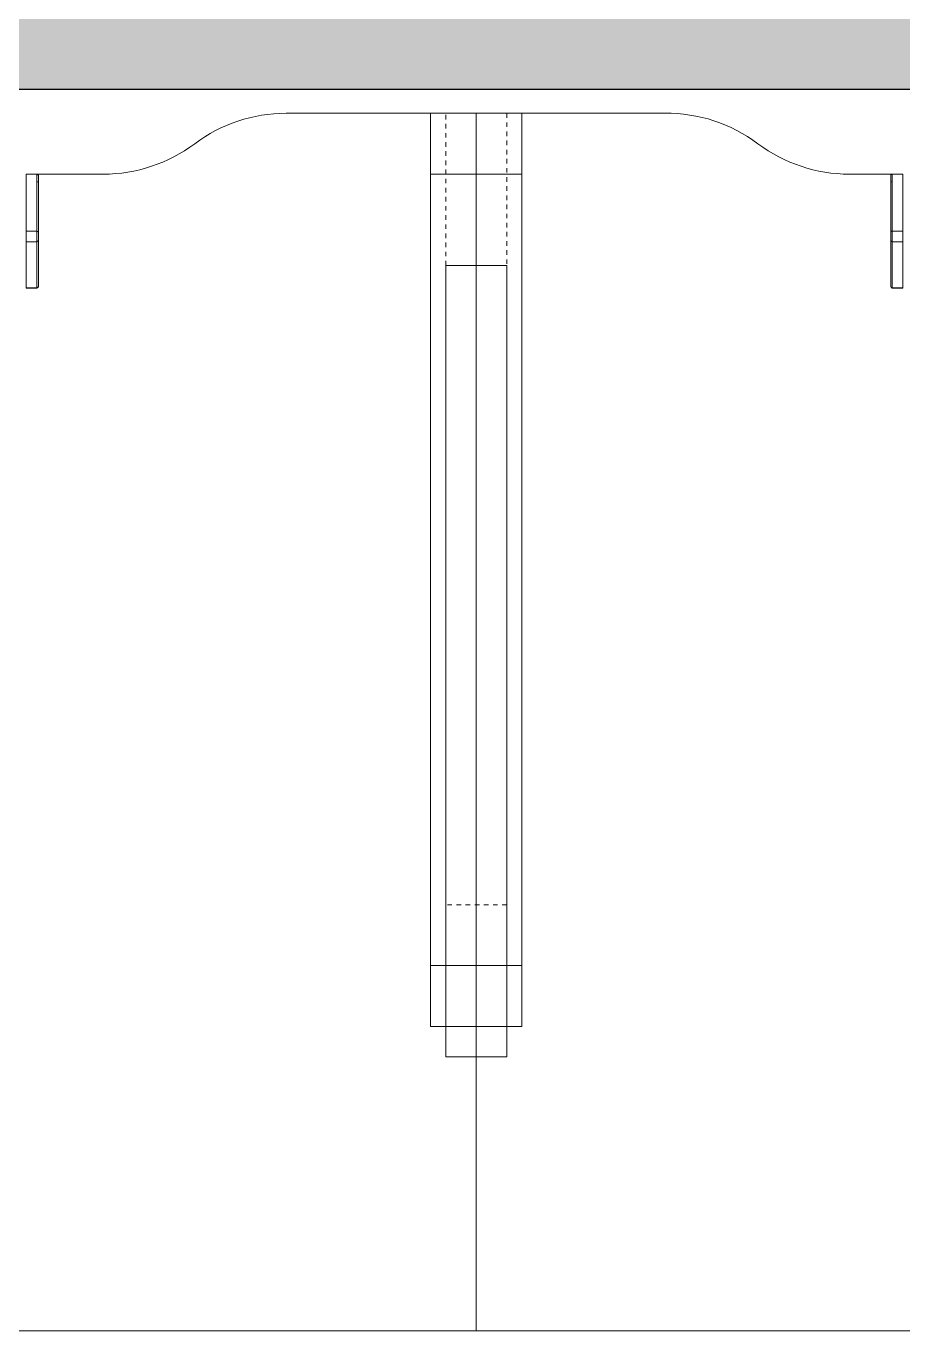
# Model space of a CAD drawing. Header units: millimetres. Extents: x 155927 to 295199, y -4084 to 97293.
# Drawn here: x 167750 to 168326, y 23417 to 24274 of the extents above; entities that cross this region are included whole.
import ezdxf

# ---------------------------------------------------------------- set-up
doc = ezdxf.new("R2010")
doc.units = ezdxf.units.MM
doc.header["$MEASUREMENT"] = 0
doc.linetypes.add('Dash', pattern=[6, 3, -3])
for name, color, linetype, lineweight in [('A-WALL-PATT', 7, 'CONTINUOUS', 9), ('I-FURN', 8, 'CONTINUOUS', 9), ('I-FURN-HDLN', 8, 'Dash', 9), ('I-WALL', 7, 'CONTINUOUS', 9)]:
    doc.layers.add(name, color=color, linetype=linetype, lineweight=lineweight)

msp = doc.modelspace()

# ---------------------------------------------------------------- hatches: boundary and pattern name
at = {"layer": 'A-WALL-PATT'}
msp.add_hatch(color=256, dxfattribs=at).paths.add_polyline_path([(169500.83, 24232.61), (169500.83, 24334.61), (163796.83, 24334.61), (163796.83, 24232.61), (169143.28, 24232.61)], flags=0)

# ---------------------------------------------------------------- linework, layer by layer
at = {"layer": 'I-FURN'}
for p, q in [((168045.72, 24216.88), (167920.72, 24216.88)), ((167920.72, 24216.88), (168045.72, 24216.88)), ((168015.72, 23616.88), (168015.72, 24216.88)), ((168015.72, 24216.88), (168015.72, 24176.88)), ((168015.72, 24216.88), (168075.72, 24216.88)), ((168015.72, 24216.88), (168075.72, 24216.88)), ((168045.72, 24216.88), (168045.72, 23416.88)), ((168169.61, 24216.88), (168045.72, 24216.88)), ((168045.72, 24216.88), (168169.61, 24216.88)), ((168045.72, 23416.88), (168045.72, 24216.88)), ((168045.72, 23416.88), (168045.72, 24216.88)), ((168045.72, 24216.88), (168045.72, 23416.88)), ((168075.72, 24176.88), (168075.72, 24216.88)), ((168075.72, 24216.88), (168075.72, 23616.88)), ((167757.02, 24176.89), (167750.02, 24176.89)), ((167757.02, 24176.88), (167750.02, 24176.88)), ((167750.02, 24176.88), (167750.02, 24139.43)), ((167800.72, 24176.88), (167757.02, 24176.88)), ((167757.02, 24176.88), (167800.72, 24176.88)), ((167757.02, 24176.88), (167757.02, 24139.43)), ((167758.02, 24175.89), (167758.02, 24175.89)), ((167758.02, 24138.86), (167758.02, 24175.89)), ((167758.02, 24175.89), (167758.02, 24171.89)), ((168015.72, 24176.88), (168015.72, 23656.88)), ((168015.72, 24176.88), (168075.72, 24176.88)), ((168015.72, 24176.88), (168075.72, 24176.88)), ((168075.72, 23656.88), (168075.72, 24176.88)), ((168318.89, 24176.88), (168290.72, 24176.88)), ((168290.72, 24176.88), (168318.89, 24176.88)), ((168317.89, 24171.89), (168317.89, 24175.89)), ((168317.89, 24175.89), (168317.89, 24138.86)), ((168325.89, 24176.89), (168318.89, 24176.89)), ((168318.89, 24139.43), (168318.89, 24176.88)), ((168318.89, 24176.88), (168325.89, 24176.88)), ((168325.89, 24139.43), (168325.89, 24176.88)), ((167757.02, 24171.89), (167758.02, 24171.89)), ((167758.02, 24171.89), (167758.02, 24133.33)), ((168317.89, 24171.89), (168318.89, 24171.89)), ((168317.89, 24133.33), (168317.89, 24171.89)), ((167757.02, 24139.43), (167750.02, 24139.43)), ((167750.02, 24139.43), (167750.02, 24132.51)), ((167757.02, 24132.51), (167750.02, 24132.51)), ((167750.02, 24132.51), (167750.02, 24102.23)), ((167757.02, 24139.43), (167757.02, 24132.51)), ((167757.02, 24132.51), (167757.02, 24102.23)), ((167758.02, 24133.33), (167758.02, 24138.86)), ((167758.02, 24103.05), (167758.02, 24133.33)), ((167758.02, 24103.05), (167758.02, 24133.33)), ((168317.89, 24138.86), (168317.89, 24133.33)), ((168317.89, 24133.33), (168317.89, 24103.05)), ((168317.89, 24133.33), (168317.89, 24103.05)), ((168318.89, 24132.51), (168318.89, 24139.43)), ((168318.89, 24139.43), (168325.89, 24139.43)), ((168318.89, 24102.23), (168318.89, 24132.51)), ((168318.89, 24132.51), (168325.89, 24132.51)), ((168325.89, 24132.51), (168325.89, 24139.43)), ((168325.89, 24102.23), (168325.89, 24132.51)), ((168065.72, 24116.88), (168025.72, 24116.88)), ((168025.72, 24116.88), (168025.72, 23616.88)), ((168065.72, 23616.88), (168065.72, 24116.88)), ((167757.02, 24102.23), (167750.02, 24102.23)), ((167750.02, 24102.23), (167750.02, 24102.05)), ((167750.02, 24102.05), (167757.02, 24102.05)), ((167750.02, 24102.05), (167757.02, 24102.05)), ((167750.02, 24102.05), (167757.02, 24102.05)), ((167757.02, 24102.23), (167757.02, 24102.05)), ((167757.79, 24102.42), (167757.77, 24102.39)), ((168318.15, 24102.38), (168318.12, 24102.41)), ((168318.89, 24102.05), (168318.89, 24102.23)), ((168318.89, 24102.23), (168325.89, 24102.23)), ((168318.89, 24102.05), (168325.89, 24102.05)), ((168318.89, 24102.05), (168325.89, 24102.05)), ((168325.89, 24102.05), (168318.89, 24102.05)), ((168325.89, 24102.05), (168325.89, 24102.23)), ((168015.72, 23656.88), (168015.72, 23616.88)), ((168015.72, 23656.88), (168025.72, 23656.88)), ((168015.72, 23656.88), (168075.72, 23656.88)), ((168065.72, 23656.88), (168075.72, 23656.88)), ((168075.72, 23616.88), (168075.72, 23656.88)), ((168015.72, 23616.88), (168025.72, 23616.88)), ((168075.72, 23616.88), (168015.72, 23616.88)), ((168025.72, 23616.88), (168025.72, 23596.88)), ((168065.72, 23616.88), (168075.72, 23616.88)), ((168065.72, 23596.88), (168065.72, 23616.88)), ((168025.72, 23596.88), (168065.72, 23596.88)), ((166645.72, 23416.88), (168045.72, 23416.88)), ((168045.72, 23416.88), (166645.72, 23416.88)), ((168045.72, 23416.88), (169445.72, 23416.88)), ((169445.72, 23416.88), (168045.72, 23416.88))]:
    msp.add_line(p, q, dxfattribs=at)
at = {"layer": 'I-FURN', "flags": 128}
for points in [[(167757.02, 24176.89), (167757.06, 24176.89), (167757.1, 24176.89), (167757.13, 24176.89), (167757.17, 24176.88), (167757.21, 24176.87), (167757.25, 24176.86), (167757.29, 24176.85), (167757.33, 24176.84), (167757.37, 24176.83), (167757.4, 24176.81), (167757.44, 24176.8), (167757.48, 24176.78), (167757.51, 24176.76), (167757.55, 24176.74), (167757.58, 24176.72), (167757.61, 24176.69), (167757.64, 24176.67), (167757.67, 24176.64), (167757.7, 24176.62), (167757.73, 24176.59), (167757.76, 24176.56), (167757.79, 24176.53), (167757.81, 24176.5), (167757.83, 24176.47), (167757.86, 24176.43), (167757.88, 24176.4), (167757.9, 24176.36), (167757.92, 24176.33), (167757.93, 24176.29), (167757.95, 24176.25), (167757.96, 24176.22), (167757.97, 24176.18), (167757.98, 24176.14), (167757.99, 24176.1), (167758, 24176.06), (167758.01, 24176.02), (167758.01, 24175.98), (167758.01, 24175.94), (167758.02, 24175.9), (167758.02, 24175.89)], [(167758.02, 24138.86), (167758.02, 24141.64), (167758.02, 24144.34), (167758.02, 24146.95), (167758.02, 24149.48), (167758.02, 24151.91), (167758.02, 24154.24), (167758.02, 24156.46), (167758.02, 24158.59), (167758.02, 24160.6), (167758.02, 24162.51), (167758.02, 24164.29), (167758.02, 24165.96), (167758.02, 24167.51), (167758.02, 24168.94), (167758.02, 24170.24), (167758.02, 24171.42), (167758.02, 24172.46), (167758.02, 24173.37), (167758.02, 24174.16), (167758.02, 24174.8), (167758.02, 24175.32), (167758.02, 24175.69), (167758.02, 24175.89)], [(167758.02, 24175.89), (167758.02, 24175.89), (167758.02, 24175.88), (167758.02, 24175.86), (167758.02, 24175.84), (167758.02, 24175.81), (167758.02, 24175.78), (167758.02, 24175.74), (167758.02, 24175.69), (167758.02, 24175.64), (167758.02, 24175.58), (167758.02, 24175.51), (167758.02, 24175.44), (167758.02, 24175.36), (167758.02, 24175.28), (167758.02, 24175.19), (167758.02, 24175.1), (167758.02, 24175), (167758.02, 24174.9), (167758.02, 24174.79), (167758.02, 24174.68), (167758.02, 24174.56), (167758.02, 24174.44), (167758.02, 24174.32), (167758.02, 24174.19), (167758.02, 24174.05), (167758.02, 24173.92), (167758.02, 24173.78), (167758.02, 24173.64), (167758.02, 24173.49), (167758.02, 24173.34), (167758.02, 24173.19), (167758.02, 24173.04), (167758.02, 24172.89), (167758.02, 24172.73), (167758.02, 24172.57), (167758.02, 24172.41), (167758.02, 24172.26), (167758.02, 24172.1), (167758.02, 24171.94), (167758.02, 24171.89)], [(168317.89, 24175.89), (168317.89, 24175.93), (168317.9, 24175.97), (168317.9, 24176.01), (168317.91, 24176.05), (168317.91, 24176.09), (168317.92, 24176.13), (168317.93, 24176.17), (168317.94, 24176.21), (168317.96, 24176.24), (168317.97, 24176.28), (168317.99, 24176.32), (168318.01, 24176.35), (168318.03, 24176.39), (168318.05, 24176.42), (168318.07, 24176.46), (168318.09, 24176.49), (168318.12, 24176.52), (168318.14, 24176.55), (168318.17, 24176.58), (168318.2, 24176.61), (168318.23, 24176.64), (168318.26, 24176.66), (168318.29, 24176.69), (168318.32, 24176.71), (168318.35, 24176.73), (168318.39, 24176.75), (168318.42, 24176.77), (168318.46, 24176.79), (168318.49, 24176.81), (168318.53, 24176.82), (168318.57, 24176.84), (168318.61, 24176.85), (168318.65, 24176.86), (168318.68, 24176.87), (168318.72, 24176.88), (168318.76, 24176.88), (168318.8, 24176.89), (168318.84, 24176.89), (168318.88, 24176.89), (168318.89, 24176.89)], [(168317.89, 24171.89), (168317.89, 24172.05), (168317.89, 24172.21), (168317.89, 24172.37), (168317.89, 24172.53), (168317.89, 24172.69), (168317.89, 24172.84), (168317.89, 24173), (168317.89, 24173.15), (168317.89, 24173.3), (168317.89, 24173.45), (168317.89, 24173.6), (168317.89, 24173.74), (168317.89, 24173.88), (168317.89, 24174.02), (168317.89, 24174.15), (168317.89, 24174.28), (168317.89, 24174.41), (168317.89, 24174.53), (168317.89, 24174.65), (168317.89, 24174.76), (168317.89, 24174.87), (168317.89, 24174.98), (168317.89, 24175.07), (168317.89, 24175.17), (168317.89, 24175.26), (168317.89, 24175.34), (168317.89, 24175.42), (168317.89, 24175.49), (168317.89, 24175.56), (168317.89, 24175.62), (168317.89, 24175.68), (168317.89, 24175.72), (168317.89, 24175.77), (168317.89, 24175.8), (168317.89, 24175.83), (168317.89, 24175.86), (168317.89, 24175.88), (168317.89, 24175.89), (168317.89, 24175.89)], [(168317.89, 24175.89), (168317.89, 24175.89), (168317.89, 24175.89)], [(168317.89, 24175.89), (168317.89, 24175.61), (168317.89, 24175.19), (168317.89, 24174.64), (168317.89, 24173.96), (168317.89, 24173.14), (168317.89, 24172.19), (168317.89, 24171.12), (168317.89, 24169.91), (168317.89, 24168.57), (168317.89, 24167.11), (168317.89, 24165.53), (168317.89, 24163.83), (168317.89, 24162.01), (168317.89, 24160.08), (168317.89, 24158.03), (168317.89, 24155.88), (168317.89, 24153.62), (168317.89, 24151.27), (168317.89, 24148.81), (168317.89, 24146.26), (168317.89, 24143.63), (168317.89, 24140.91), (168317.89, 24138.86)], [(167758.02, 24133.33), (167758.02, 24133.42), (167758.02, 24133.52), (167758.02, 24133.62), (167758.02, 24133.73), (167758.02, 24133.85), (167758.02, 24133.96), (167758.02, 24134.09), (167758.02, 24134.21), (167758.02, 24134.34), (167758.02, 24134.48), (167758.02, 24134.61), (167758.02, 24134.76), (167758.02, 24134.9), (167758.02, 24135.04), (167758.02, 24135.19), (167758.02, 24135.34), (167758.02, 24135.5), (167758.02, 24135.65), (167758.02, 24135.81), (167758.02, 24135.97), (167758.02, 24136.12), (167758.02, 24136.28), (167758.02, 24136.44), (167758.02, 24136.6), (167758.02, 24136.76), (167758.02, 24136.92), (167758.02, 24137.08), (167758.02, 24137.24), (167758.02, 24137.4), (167758.02, 24137.55), (167758.02, 24137.71), (167758.02, 24137.86), (167758.02, 24138.01), (167758.02, 24138.16), (167758.02, 24138.31), (167758.02, 24138.45), (167758.02, 24138.59), (167758.02, 24138.73), (167758.02, 24138.86)], [(168317.89, 24138.86), (168317.89, 24138.73), (168317.89, 24138.59), (168317.89, 24138.45), (168317.89, 24138.31), (168317.89, 24138.16), (168317.89, 24138.01), (168317.89, 24137.86), (168317.89, 24137.71), (168317.89, 24137.55), (168317.89, 24137.4), (168317.89, 24137.24), (168317.89, 24137.08), (168317.89, 24136.92), (168317.89, 24136.76), (168317.89, 24136.6), (168317.89, 24136.44), (168317.89, 24136.28), (168317.89, 24136.12), (168317.89, 24135.96), (168317.89, 24135.81), (168317.89, 24135.65), (168317.89, 24135.5), (168317.89, 24135.34), (168317.89, 24135.19), (168317.89, 24135.04), (168317.89, 24134.9), (168317.89, 24134.76), (168317.89, 24134.61), (168317.89, 24134.48), (168317.89, 24134.34), (168317.89, 24134.21), (168317.89, 24134.09), (168317.89, 24133.96), (168317.89, 24133.85), (168317.89, 24133.73), (168317.89, 24133.62), (168317.89, 24133.52), (168317.89, 24133.42), (168317.89, 24133.33)], [(167757.52, 24102.18), (167757.49, 24102.16), (167757.45, 24102.15), (167757.41, 24102.13), (167757.38, 24102.11), (167757.34, 24102.1), (167757.3, 24102.09), (167757.26, 24102.08), (167757.22, 24102.07), (167757.19, 24102.06), (167757.15, 24102.05), (167757.11, 24102.05), (167757.07, 24102.05), (167757.03, 24102.05), (167757.02, 24102.05)], [(168318.89, 24102.05), (168318.85, 24102.05), (168318.81, 24102.05), (168318.77, 24102.05), (168318.73, 24102.06), (168318.69, 24102.07), (168318.66, 24102.07), (168318.62, 24102.09), (168318.58, 24102.1), (168318.54, 24102.11), (168318.5, 24102.13), (168318.47, 24102.14), (168318.43, 24102.16), (168318.4, 24102.18)]]:
    msp.add_lwpolyline(points, dxfattribs=at)
at = {"layer": 'I-FURN'}
for centre, radius, start, end in [((167920.72, 24116.88), 100, 90, 126.8699), ((167920.72, 24116.88), 100, 90, 126.8699), ((168170.7, 24116.86), 100.03, 53.1301, 90.62561), ((168170.7, 24116.86), 100.03, 53.1301, 90.62561), ((167800.72, 24276.88), 100, 270, 306.8699), ((167800.72, 24276.88), 100, 270, 306.8699), ((168290.72, 24276.88), 100, 233.1301, 270), ((168290.72, 24276.88), 100, 233.1301, 270)]:
    msp.add_arc(centre, radius, start, end, dxfattribs=at)
for centre, major_axis, ratio, start_param, end_param in [((167757.02, 24175.89), (1, 0), 0.998113, 0, 1.570796), ((168318.89, 24175.89), (1, 0), 0.998113, 1.570796, 3.141593), ((167757.02, 24138.86), (1, 0), 0.56467, 0, 1.570796), ((167757.02, 24133.33), (1, 0), 0.819152, 4.712389, 6.283185), ((168318.89, 24138.86), (1, 0), 0.56467, 1.570796, 3.141593), ((168318.89, 24133.33), (1, 0), 0.819152, 3.141593, 4.712389), ((167757.02, 24103.05), (1, 0), 0.819152, 4.712389, 6.283185), ((168318.89, 24103.05), (-1, 0), 0.819152, 0, 1.570796)]:
    msp.add_ellipse(centre, major_axis=major_axis, ratio=ratio, start_param=start_param, end_param=end_param, dxfattribs=at)
at = {"layer": 'I-FURN-HDLN'}
for p, q in [((168025.72, 24216.88), (168065.72, 24216.88)), ((168025.72, 23696.88), (168025.72, 24216.88)), ((168065.72, 24216.88), (168065.72, 23696.88)), ((168065.72, 23696.88), (168025.72, 23696.88))]:
    msp.add_line(p, q, dxfattribs=at)
at = {"layer": 'I-WALL', "lineweight": 30}
msp.add_line((163796.83, 24232.61), (169500.83, 24232.61), dxfattribs=at)

doc.saveas('drawing.dxf')
